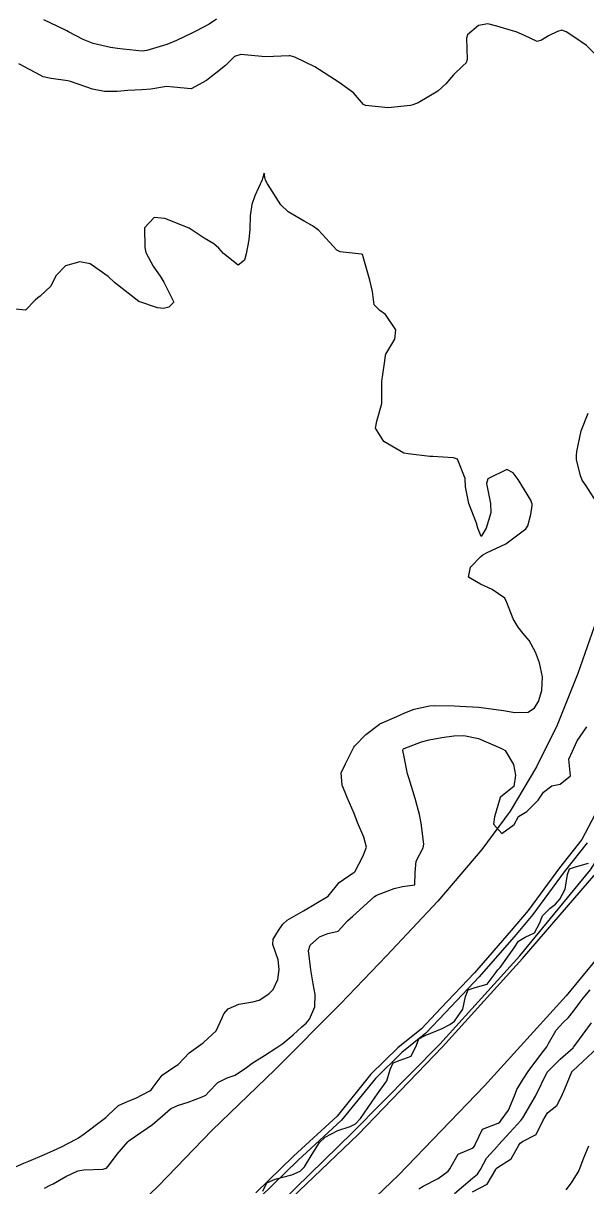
# Model space of a CAD drawing. Header units: metres. Extents: x 318500 to 325275, y 7408834 to 7428799.
# Drawn here: x 324014.9 to 324060.5, y 7420763.6 to 7420858 of the extents above; entities that cross this region are included whole.
import ezdxf

# ---------------------------------------------------------------- set-up
doc = ezdxf.new("R2010")
doc.units = ezdxf.units.M
doc.header["$MEASUREMENT"] = 0
for name, color, linetype in [('Canteiro', 45, 'Continuous'), ('Curvas de Nivel 1m', 11, 'Continuous'), ('Curvas de Nivel 5m', 15, 'Continuous'), ('Vias Primárias', 230, 'Continuous')]:
    doc.layers.add(name, color=color, linetype=linetype)

msp = doc.modelspace()

# ---------------------------------------------------------------- linework, layer by layer
at = {"layer": 'Canteiro'}
msp.add_lwpolyline([(324033.421, 7420760.027), (324041.567, 7420767.987), (324048.643, 7420775.133), (324055.121, 7420782.292), (324060.858, 7420789.279), (324064.903, 7420795.672, 0.033102), (324071.109, 7420807.487), (324073.326, 7420812.595), (324076.166, 7420821.643), (324078.897, 7420833.303), (324080.43, 7420843.845), (324081.016, 7420851.877), (324081.554, 7420865.586), (324081.917, 7420873.487), (324082.16, 7420884.867), (324082.525, 7420896.843), (324082.875, 7420906.978)], format="xyb", dxfattribs=at)
msp.add_lwpolyline([(324060.576, 7420791.462), (324058.726, 7420789.129), (324056.183, 7420785.665), (324054.813, 7420784.044), (324051.826, 7420780.596), (324049.088, 7420777.714), (324047.487, 7420776.022), (324045.551, 7420774.46), (324043.417, 7420772.362), (324040.661, 7420768.968), (324037.123, 7420765.696), (324034.063, 7420762.729)], dxfattribs=at)
at = {"layer": 'Curvas de Nivel 1m', "flags": 128}
for points, elevation in [([(324030.535, 7420858.274), (324029.938, 7420857.89), (324028.847, 7420857.315), (324028.518, 7420857.156), (324027.29, 7420856.554), (324026.509, 7420856.228), (324024.872, 7420855.733), (324024.503, 7420855.693), (324022.966, 7420855.855), (324022.505, 7420855.903), (324021.933, 7420855.979), (324020.509, 7420856.303), (324019.704, 7420856.624), (324018.518, 7420857.264), (324018.397, 7420857.33), (324018.159, 7420857.455), (324016.531, 7420858.24)], 733), ([(324061.821, 7420854.87), (324060.519, 7420856.148), (324059.417, 7420856.907), (324058.88, 7420857.261), (324058.535, 7420857.4), (324058.172, 7420857.285), (324057.459, 7420856.931), (324056.879, 7420856.582), (324056.523, 7420856.462), (324055.506, 7420856.955), (324054.821, 7420857.254), (324054.534, 7420857.334), (324053.263, 7420857.715), (324052.539, 7420857.907), (324051.764, 7420857.781), (324050.891, 7420857.016), (324050.802, 7420856.741), (324050.857, 7420855.016), (324050.772, 7420854.741), (324050.492, 7420854.494), (324049.734, 7420853.779), (324049.112, 7420853.04), (324048.464, 7420852.455), (324046.889, 7420851.509), (324046.452, 7420851.325), (324046.253, 7420851.281), (324044.45, 7420851.1), (324042.596, 7420851.273), (324042.452, 7420851.373), (324041.64, 7420852.321), (324040.47, 7420853.16), (324038.488, 7420854.41), (324036.863, 7420855.205), (324036.501, 7420855.303), (324036.407, 7420855.306), (324034.5, 7420855.24), (324032.502, 7420855.424), (324031.991, 7420855.268), (324031.242, 7420854.525), (324030.479, 7420853.901), (324030.131, 7420853.64), (324029.706, 7420853.301), (324028.463, 7420852.64), (324027.031, 7420852.768), (324026.462, 7420852.824), (324025.205, 7420852.612), (324024.458, 7420852.566), (324023.334, 7420852.51), (324022.455, 7420852.414), (324021.442, 7420852.424), (324020.458, 7420852.619), (324018.676, 7420853.237), (324018.468, 7420853.293), (324017.127, 7420853.47), (324016.472, 7420853.602), (324016.224, 7420853.732), (324014.487, 7420854.66)], 732), ([(324013.786, 7420764.999), (324014.886, 7420765.476), (324015.169, 7420765.605), (324015.303, 7420765.659), (324016.578, 7420766.19), (324017.316, 7420766.51), (324017.955, 7420766.806), (324019.15, 7420767.423), (324019.331, 7420767.529), (324019.799, 7420767.878), (324021.346, 7420769.039), (324021.537, 7420769.199), (324021.729, 7420769.386), (324022.586, 7420770.153), (324023.367, 7420770.526), (324023.971, 7420770.761), (324025.118, 7420771.344), (324025.266, 7420771.458), (324025.385, 7420771.658), (324026.111, 7420772.618), (324027.157, 7420773.314), (324027.412, 7420773.502), (324028.295, 7420774.427), (324029.43, 7420775.247), (324029.494, 7420775.289), (324030.488, 7420776.231), (324030.988, 7420777.267), (324031.124, 7420777.606), (324031.471, 7420778.015), (324032.336, 7420778.388), (324033.48, 7420778.562), (324033.997, 7420778.71), (324034.775, 7420779.217), (324035.122, 7420779.585), (324035.502, 7420780.375), (324035.619, 7420781.208), (324035.521, 7420781.967), (324035.104, 7420783.214), (324035.112, 7420783.649), (324035.557, 7420784.368), (324035.896, 7420784.874), (324036.257, 7420785.2), (324037.578, 7420785.962), (324039.59, 7420787.15), (324040.482, 7420788.266), (324041.619, 7420789.042), (324041.675, 7420789.073), (324041.74, 7420789.128), (324042.397, 7420790.361), (324042.675, 7420791.115), (324042.46, 7420791.92), (324041.96, 7420793.126), (324041.681, 7420793.84), (324041.13, 7420795.136), (324040.715, 7420796.14), (324040.635, 7420797.141), (324040.989, 7420797.886), (324041.604, 7420799.131), (324041.656, 7420799.227), (324041.753, 7420799.342), (324042.631, 7420800.253), (324043.734, 7420801.101), (324043.761, 7420801.119), (324043.78, 7420801.128), (324045.14, 7420801.73), (324045.794, 7420802.026), (324046.56, 7420802.301), (324047.803, 7420802.579), (324048.229, 7420802.618), (324049.804, 7420802.587), (324050.255, 7420802.564), (324051.802, 7420802.466), (324052.387, 7420802.405), (324053.799, 7420802.209), (324054.719, 7420802.033), (324055.797, 7420802.058), (324056.314, 7420802.423), (324056.639, 7420802.932), (324056.911, 7420803.838), (324056.961, 7420804.929), (324056.719, 7420806.059), (324056.398, 7420806.935), (324055.874, 7420807.895), (324055.397, 7420808.462), (324054.984, 7420808.954), (324054.582, 7420809.645), (324054.073, 7420810.968), (324053.915, 7420811.304), (324052.885, 7420812.026), (324051.932, 7420812.461), (324050.959, 7420813.01), (324051.119, 7420813.842), (324051.965, 7420814.693), (324052.126, 7420814.839), (324052.429, 7420814.993), (324053.978, 7420815.721), (324055.598, 7420816.946), (324055.758, 7420817.179), (324056.008, 7420818.115), (324056.133, 7420818.824), (324056.127, 7420818.939), (324056.025, 7420819.278), (324054.992, 7420820.956), (324054.585, 7420821.491), (324054.058, 7420821.748), (324052.537, 7420820.993), (324052.422, 7420820.617), (324052.734, 7420818.989), (324052.766, 7420818.231), (324052.393, 7420816.994), (324051.983, 7420816.333), (324051.727, 7420817.003), (324051.606, 7420817.394), (324050.986, 7420819.01), (324050.707, 7420820.346), (324050.692, 7420821.014), (324050.066, 7420822.589), (324049.75, 7420822.708), (324048.067, 7420822.796), (324047.812, 7420822.798), (324046.069, 7420823.014), (324045.726, 7420823.083), (324044.084, 7420824.037), (324043.425, 7420825.11), (324043.535, 7420825.683), (324043.936, 7420827.103), (324043.929, 7420828.884), (324043.96, 7420829.103), (324043.995, 7420829.26), (324044.172, 7420830.566), (324044.237, 7420831.042), (324044.255, 7420831.099), (324044.973, 7420832.318), (324045.056, 7420833.092), (324044.222, 7420834.337), (324043.771, 7420834.652), (324043.317, 7420835.114), (324043.172, 7420836.19), (324042.959, 7420837.12), (324042.406, 7420839.01), (324042.382, 7420839.129), (324042.353, 7420839.191), (324042.291, 7420839.214), (324040.559, 7420839.422), (324040.294, 7420839.556), (324038.808, 7420841.175), (324038.315, 7420841.525), (324037.624, 7420841.887), (324036.332, 7420842.645), (324035.746, 7420843.219), (324034.664, 7420844.937), (324034.508, 7420845.238), (324034.476, 7420845.344), (324034.376, 7420845.794), (324034.255, 7420845.357), (324034.217, 7420845.242), (324033.631, 7420843.967), (324033.4, 7420843.249), (324033.25, 7420842.327), (324033.225, 7420841.251), (324033.159, 7420840.394), (324032.938, 7420839.254), (324032.789, 7420838.748), (324032.276, 7420838.333), (324031.1, 7420839.278), (324030.725, 7420839.715), (324030.298, 7420840.047), (324029.522, 7420840.521), (324028.31, 7420841.32), (324026.322, 7420842.117), (324025.474, 7420842.202), (324024.688, 7420841.364), (324024.707, 7420839.776), (324024.797, 7420839.362), (324025.378, 7420838.249), (324025.999, 7420837.344), (324026.254, 7420836.964), (324027.075, 7420835.332), (324026.65, 7420834.911), (324026.225, 7420834.816), (324025.736, 7420834.859), (324024.23, 7420835.37), (324022.253, 7420836.93), (324021.748, 7420837.405), (324020.275, 7420838.428), (324019.442, 7420838.597), (324018.268, 7420838.268), (324017.494, 7420837.461), (324017.077, 7420836.638), (324016.235, 7420835.812), (324016.028, 7420835.687), (324015.818, 7420835.484), (324015.027, 7420834.686), (324014.222, 7420834.749)], 731), ([(324061.512, 7420818.868), (324060.509, 7420820.417), (324060.19, 7420820.888), (324060.142, 7420820.98), (324060.054, 7420821.242), (324059.73, 7420822.558), (324059.712, 7420822.895), (324059.758, 7420823.211), (324060.1, 7420824.89), (324060.674, 7420826.33)], 732), ([(324016.562, 7420763.457), (324017.038, 7420763.688), (324017.275, 7420763.81), (324018.316, 7420764.403), (324019.292, 7420764.856), (324019.762, 7420764.944), (324021.294, 7420764.992), (324021.591, 7420765.091), (324021.855, 7420765.384), (324022.469, 7420766.222), (324023.328, 7420767.209), (324023.408, 7420767.29), (324023.515, 7420767.367), (324025.343, 7420768.622), (324026.156, 7420769.328), (324026.787, 7420769.89), (324027.363, 7420770.175), (324028.232, 7420770.436), (324029.374, 7420770.862), (324029.655, 7420771.006), (324029.892, 7420771.282), (324030.638, 7420772.024), (324031.397, 7420772.412), (324032.033, 7420772.618), (324032.959, 7420773.237), (324033.414, 7420773.587), (324034.42, 7420774.22), (324035.427, 7420774.869), (324035.907, 7420775.203), (324036.733, 7420775.898), (324037.451, 7420776.55), (324037.794, 7420776.836), (324038.062, 7420777.171), (324038.485, 7420778.155), (324038.53, 7420779.164), (324038.37, 7420780.038), (324038.167, 7420781.17), (324037.977, 7420782.729), (324038.131, 7420783.171), (324038.875, 7420783.835), (324039.555, 7420784.117), (324040.382, 7420784.318), (324041.154, 7420785.134), (324041.359, 7420785.346), (324041.574, 7420785.518), (324043.334, 7420787.104), (324043.484, 7420787.209), (324043.592, 7420787.254), (324044.92, 7420787.761), (324045.603, 7420787.932), (324046.612, 7420788.052), (324046.629, 7420789.06), (324046.704, 7420789.989), (324047.271, 7420791.054), (324047.341, 7420791.365), (324047.125, 7420793.055), (324046.981, 7420793.756), (324046.634, 7420795.061), (324046.135, 7420796.655), (324046.02, 7420797.067), (324045.744, 7420798.436), (324045.644, 7420798.966), (324045.66, 7420799.071), (324045.711, 7420799.11), (324045.751, 7420799.127), (324047.159, 7420799.656), (324047.762, 7420799.821), (324048.794, 7420800.006), (324049.767, 7420800.157), (324050.59, 7420800.185), (324051.764, 7420799.939), (324053.584, 7420799.141), (324053.751, 7420799.064), (324053.93, 7420798.967), (324054.62, 7420797.838), (324054.759, 7420796.955), (324054.63, 7420796.043), (324053.705, 7420795.312), (324053.532, 7420795.143), (324053.467, 7420794.972), (324053.08, 7420793.575), (324052.99, 7420792.977), (324053.662, 7420792.219), (324054.666, 7420792.955), (324055.025, 7420793.605), (324055.686, 7420794.006), (324056.598, 7420794.927), (324057.039, 7420795.591), (324057.718, 7420796.104), (324058.406, 7420796.223), (324059.23, 7420796.898), (324059.105, 7420798.261), (324059.385, 7420798.895), (324059.503, 7420799.144), (324059.763, 7420799.745), (324060.554, 7420800.878)], 732), ([(324034.273, 7420763.22), (324034.604, 7420763.899), (324035.29, 7420764.183), (324036.639, 7420764.536), (324037.297, 7420764.832), (324037.653, 7420765.175), (324038.275, 7420766.207), (324038.876, 7420767.157), (324039.337, 7420767.598), (324040.359, 7420768.125), (324041.35, 7420768.472), (324041.796, 7420768.681), (324042.19, 7420769.118), (324043.378, 7420770.851), (324043.578, 7420771.097), (324044.329, 7420772.153), (324044.61, 7420773.082), (324044.862, 7420773.635), (324045.421, 7420773.829), (324046.316, 7420774.172), (324046.733, 7420775.057), (324046.942, 7420775.558), (324047.448, 7420775.837), (324048.83, 7420776.406), (324049.457, 7420776.722), (324049.83, 7420777.014), (324050.489, 7420777.99), (324050.719, 7420779.002), (324050.938, 7420779.559), (324051.501, 7420779.738), (324052.469, 7420780.017), (324053.216, 7420780.973), (324053.333, 7420781.161), (324053.524, 7420781.359), (324054.664, 7420782.953), (324055.005, 7420783.491), (324055.553, 7420783.826), (324056.322, 7420784.165), (324056.704, 7420784.923), (324056.963, 7420785.536), (324057.589, 7420786.18), (324058.012, 7420786.487), (324058.361, 7420786.902), (324058.787, 7420787.719), (324058.99, 7420788.896), (324059.153, 7420789.369), (324059.63, 7420789.528), (324060.699, 7420789.809)], 733), ([(324046.943, 7420763.393), (324047.286, 7420763.611), (324048.511, 7420764.251), (324049.298, 7420764.83), (324049.445, 7420765.018), (324050.111, 7420766.215), (324051.326, 7420766.735), (324051.451, 7420766.866), (324051.503, 7420766.988), (324052.085, 7420768.246), (324053.357, 7420768.743), (324053.5, 7420768.825), (324053.618, 7420768.966), (324054.199, 7420769.789), (324054.68, 7420770.95), (324054.882, 7420771.454), (324055.4, 7420772.297), (324055.807, 7420772.934), (324056.814, 7420774.303), (324057.299, 7420774.912), (324057.443, 7420775.188), (324058.077, 7420776.281), (324058.631, 7420776.898), (324059.059, 7420777.301), (324059.474, 7420777.809), (324059.931, 7420778.436), (324060.264, 7420778.878), (324060.835, 7420779.535)], 734), ([(324051.282, 7420763.153), (324052.476, 7420763.79), (324053.167, 7420764.971), (324053.212, 7420765.061), (324053.302, 7420765.135), (324054.423, 7420765.844), (324055.047, 7420766.944), (324055.155, 7420767.121), (324055.334, 7420767.24), (324056.443, 7420767.824), (324056.997, 7420768.915), (324057.367, 7420769.565), (324058.112, 7420770.163), (324058.512, 7420770.899), (324058.776, 7420771.51), (324059.329, 7420772.891), (324059.362, 7420772.939), (324059.411, 7420772.985), (324061.44, 7420774.86)], 736), ([(324060.7, 7420766.869), (324060.294, 7420765.897), (324059.894, 7420764.881), (324059.29, 7420763.889), (324058.859, 7420763.319)], 736)]:
    msp.add_lwpolyline(points, dxfattribs=dict(at, elevation=elevation))
at = {"layer": 'Curvas de Nivel 5m', "elevation": 735, "flags": 128}
msp.add_lwpolyline([(324049.83, 7420763.012), (324051.293, 7420764.282), (324051.687, 7420764.595), (324051.934, 7420764.984), (324052.411, 7420765.882), (324053.329, 7420766.905), (324053.362, 7420766.937), (324053.392, 7420766.969), (324054.323, 7420767.978), (324055.191, 7420768.943), (324055.362, 7420769.169), (324056.402, 7420770.925), (324057.352, 7420772.854), (324057.38, 7420772.91), (324057.411, 7420772.951), (324058.405, 7420773.92), (324059.439, 7420774.854), (324059.475, 7420774.889), (324059.586, 7420775.033), (324060.923, 7420776.868)], dxfattribs=at)
at = {"layer": 'Vias Primárias'}
for points in [[(323715.644, 7420145.548, 0), (323709.04, 7420132.939)], [(323831.088, 7420001.787, 0), (323833.844, 7420008.443, 0.220888)], [(324033.631, 7420759.812), (324042.002, 7420767.816), (324048.863, 7420774.928), (324055.349, 7420782.096), (324061.274, 7420788.977), (324065.129, 7420795.091, 0.038155), (324071.489, 7420807.315), (324073.665, 7420812.514), (324076.727, 7420821.388), (324079.458, 7420833.329), (324080.965, 7420843.613), (324081.705, 7420851.749), (324082.2, 7420865.618), (324082.437, 7420873.487), (324082.598, 7420884.992), (324083.052, 7420896.75), (324083.167, 7420906.932)]]:
    msp.add_lwpolyline(points, format="xyb", dxfattribs=at)
for points in [[(324089.077, 7420906.682), (324089.515, 7420897.039), (324088.676, 7420884.621), (324088.639, 7420873.555), (324088.091, 7420865.368), (324087.433, 7420851.385), (324086.778, 7420843.458), (324085.534, 7420832.353), (324081.811, 7420819.497), (324078.159, 7420810.584), (324075.638, 7420805.208), (324068.918, 7420792.94), (324064.899, 7420786.398), (324058.873, 7420779.058), (324052.262, 7420771.753), (324045.285, 7420764.519), (324036.883, 7420756.487)], [(324072.538, 7420865.551), (324072.479, 7420857.715), (324072.184, 7420851.096), (324071.418, 7420844.653), (324070.162, 7420838.057), (324068.866, 7420833.029), (324067.453, 7420828.237), (324066.04, 7420823.505), (324064.469, 7420818.891), (324062.957, 7420814.237), (324061.523, 7420810.073), (324059.834, 7420805.205), (324058.146, 7420801.002), (324056.476, 7420797.643), (324054.336, 7420794.05), (324052.039, 7420790.928), (324048.482, 7420786.745), (324044.32, 7420782.312), (324040.59, 7420778.398), (324035.29, 7420773.079), (324030.146, 7420768.149), (324025.824, 7420763.654), (324019.483, 7420757.567)], [(324062.834, 7420796.832), (324060.155, 7420791.736), (324058.329, 7420789.432), (324055.79, 7420785.975), (324054.433, 7420784.369), (324051.456, 7420780.932), (324048.725, 7420778.058), (324047.147, 7420776.39), (324045.218, 7420774.834), (324043.047, 7420772.699), (324040.296, 7420769.31), (324036.78, 7420766.059), (324033.714, 7420763.087)]]:
    msp.add_lwpolyline(points, dxfattribs=at)

doc.saveas('drawing.dxf')
